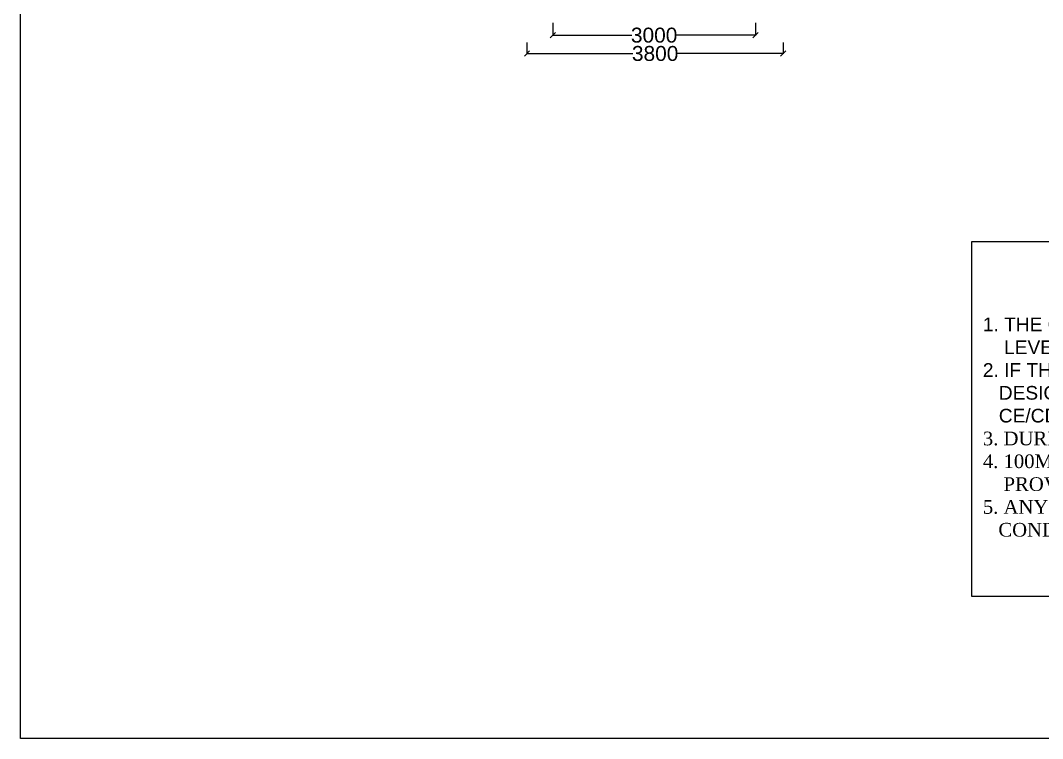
# Model space of a CAD drawing. Header units: inches. Extents: x 20329 to 26884, y 17169 to 22127.
# Drawn here: x 20329 to 21561, y 17736 to 18601 of the extents above; entities that cross this region are included whole.
import ezdxf

# ---------------------------------------------------------------- set-up
doc = ezdxf.new("R2010")
doc.units = ezdxf.units.IN
doc.header["$MEASUREMENT"] = 0
for name, color, linetype in [('DIMENSION', 255, 'Continuous'), ('DRAWING', 2, 'Continuous'), ('TEXT', 255, 'Continuous')]:
    doc.layers.add(name, color=color, linetype=linetype)
doc.styles.get("Standard").update_dxf_attribs({"font": 'arial.ttf'})
doc.dimstyles.get("Standard").update_dxf_attribs({"dimtxt": 12.0625, "dimasz": 6.3125, "dimexe": 0.18, "dimexo": 0.0625, "dimgap": 0.09, "dimtad": 0, "dimtih": 1, "dimtoh": 1, "dimdec": 4, "dimzin": 0, "dimdsep": 46, "dimtxsty": 'Standard', "dimblk": 'OBLIQUE', "dimcen": 0.09, "dimadec": 0, "dimazin": 0, "dimtfac": 1, "dimtdec": 4, "dimtofl": 0, "dimtmove": 0, "dimatfit": 3, "dimfxl": 1, "dimtolj": 1, "dimtzin": 0, "dimarcsym": 0})

# ---------------------------------------------------------------- blocks, each defined once
blk = doc.blocks.new('_Oblique')
at = {"color": 0, "linetype": 'ByBlock', "lineweight": -2}
blk.add_line((-0.5, -0.5), (0.5, 0.5), dxfattribs=at)
blk = doc.blocks.new('*D57')
at = {"layer": 'Defpoints', "color": 0, "transparency": 16777216}
for p in [(20939.8, 18574.6), (21248.5, 18574.6), (21248.5, 18561.3)]:
    blk.add_point(p, dxfattribs=at)
at = {"layer": 'DIMENSION', "color": 0, "lineweight": -2, "transparency": 16777216}
for p, q in [((20939.8, 18574.5), (20939.8, 18561.1)), ((21248.5, 18574.5), (21248.5, 18561.1)), ((20939.8, 18561.3), (21067.2, 18561.3)), ((21248.5, 18561.3), (21121.1, 18561.3))]:
    blk.add_line(p, q, dxfattribs=at)
at = {"layer": 'DIMENSION', "color": 0, "lineweight": -2, "transparency": 16777216, "xscale": 6.3125, "yscale": 6.3125, "zscale": 6.3125, "rotation": 180}
blk.add_blockref('_Oblique', (20939.8, 18561.3), dxfattribs=at)
at = {"layer": 'DIMENSION', "color": 0, "lineweight": -2, "transparency": 16777216, "xscale": 6.3125, "yscale": 6.3125, "zscale": 6.3125}
blk.add_blockref('_Oblique', (21248.5, 18561.3), dxfattribs=at)
at = {"layer": 'DIMENSION', "color": 0, "transparency": 16777216, "insert": (21094.2, 18561.3), "char_height": 18, "attachment_point": 5}
blk.add_mtext('\\A1;3800', dxfattribs=at)
blk = doc.blocks.new('*D58')
at = {"layer": 'Defpoints', "color": 0, "transparency": 16777216}
for p in [(20970.8, 18598.5), (21215.2, 18598.5), (21215.2, 18583.4)]:
    blk.add_point(p, dxfattribs=at)
at = {"layer": 'DIMENSION', "color": 0, "lineweight": -2, "transparency": 16777216}
for p, q in [((20970.8, 18598.4), (20970.8, 18583.2)), ((21215.2, 18598.4), (21215.2, 18583.2)), ((20970.8, 18583.4), (21066.1, 18583.4)), ((21215.2, 18583.4), (21119.9, 18583.4))]:
    blk.add_line(p, q, dxfattribs=at)
at = {"layer": 'DIMENSION', "color": 0, "lineweight": -2, "transparency": 16777216, "xscale": 6.3125, "yscale": 6.3125, "zscale": 6.3125, "rotation": 180}
blk.add_blockref('_Oblique', (20970.8, 18583.4), dxfattribs=at)
at = {"layer": 'DIMENSION', "color": 0, "lineweight": -2, "transparency": 16777216, "xscale": 6.3125, "yscale": 6.3125, "zscale": 6.3125}
blk.add_blockref('_Oblique', (21215.2, 18583.4), dxfattribs=at)
at = {"layer": 'DIMENSION', "color": 0, "transparency": 16777216, "insert": (21093, 18583.4), "char_height": 18, "attachment_point": 5}
blk.add_mtext('\\A1;3000', dxfattribs=at)

msp = doc.modelspace()

# ---------------------------------------------------------------- linework, layer by layer
at = {"layer": 'DRAWING'}
for points in [[(26852.87028, 17735.62094), (20329.41228, 17735.62094), (20329.41228, 22126.52475), (26852.87028, 22126.52475)], [(21475.71093, 18334.91643), (22608.21246, 18334.91643), (22608.21246, 17906.86848), (21475.71093, 17906.86848)]]:
    msp.add_lwpolyline(points, close=True, dxfattribs=at)

# ---------------------------------------------------------------- texts
at = {"layer": 'TEXT', "insert": (21489.10105, 18243.12412), "char_height": 16.5, "width": 1838.8212134, "attachment_point": 1}
msp.add_mtext("1. THE CE (PROJECTS) ANANTAPUR HAS TO VERIFY AND ASCERTAIN THE H.P.'S  T.P.'S (SSC),\\P    LEVELS & SUITABILITY OF STRUCTURE AT PROPOSED LOCAION BEFORE EXECUTION.\\P2. IF THE FOUNDATION STRATA MET WITH DURING EXECUTION IS NOT CAPABLE OF TAKING THE\\P   DESIGN STRESSES THE SECTIONS HAVE TO BE SUITABLY REVISED AND SHALL BE INFORMED TO\\P   CE/CDO FOR MODIFICATION.\\P{\\fTimes New Roman|b0|i0|c0|p18;3. DURING EXECUTIO SUITABLE MEASURE SHALL BE TAKEN TO MINIMISE THE LOSS OF HEAD.\\P4. 100MM THICK C.C LINING IN CC M-15 GRADE ON EITHER SIDE OF THE STRUCTURE SHALL BE\\P    PROVIDED FOR A LENGTH OF 15 MTS OR AS PER THE AGREEMENT WHICH EVER IS GREATER.\\P5. ANY DEVIATIONS IN THE DESIGNS AND DRAWINGS WITH RESPECT TO AGREEMENT \\P   CONDITIONS   ARE TO BE TAKEN CARE OF BEFORE EXECUTION.}", dxfattribs=at)

# ---------------------------------------------------------------- dimensions: what is measured, and where the dimension line sits
at = {"layer": 'DIMENSION'}
for base, p1, p2, text, picture, middle in [((21215.19364, 18583.40873), (20970.78631, 18598.49802), (21215.19364, 18598.49802), '3000', '*D58', (21092.98997, 18583.40873)), ((21248.50718, 18561.28927), (20939.8124, 18574.61215), (21248.50718, 18574.61215), '3800', '*D57', (21094.15979, 18561.28927))]:
    dim = msp.add_linear_dim(base=base, p1=p1, p2=p2, text=text, dimstyle='Standard', override={"dimtxt": 18}, dxfattribs=at)
    dim.commit()
    dim.dimension.update_dxf_attribs({"geometry": picture, "text_midpoint": middle})

doc.saveas('drawing.dxf')
